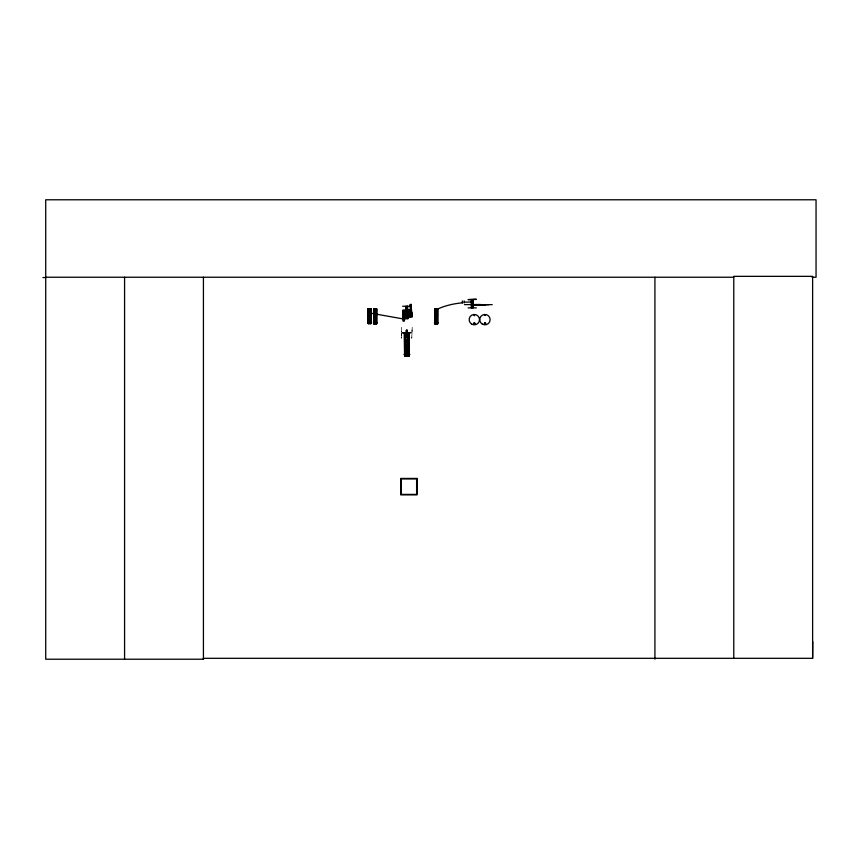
<?xml version="1.0" encoding="UTF-8"?>
<svg xmlns="http://www.w3.org/2000/svg" width="859" height="859" viewBox="0 0 859 859"><rect width="100%" height="100%" fill="white"/><g stroke="black" fill="none" stroke-linecap="round" stroke-linejoin="round"><path stroke-width="0.64" stroke-dasharray="4.29 3.22" d="M401.69 327.311L401.26 338.263L401.722 333.636M401.69 331.327L401.69 338.263M412.213 327.311L411.751 338.263L412.18 327.311"/><path stroke-width="1.29" d="M812.034 277.232L816.05 277.232L816.05 199.782L45.72 199.782L45.72 659.218L203.54 659.218L203.433 658.316L812.625 658.316L812.743 641.705M402.667 316.896L403.408 316.896L402.667 316.896L402.817 310.657M403.408 316.896L403.558 310.947M403.505 311.871C401.336 311.355 404.696 312.268 403.558 310.7M410.108 311.892L410.119 310.604L409.968 316.896L410.709 316.971M403.451 312.601L409.775 312.612L403.451 312.601L402.624 313.793L402.624 317.068L409.754 317.401L410.709 316.896L410.763 310.292M473.781 323.478C475.252 321.631 474.597 325.486 473.867 323.36M475.048 323.671C473.878 320.6 473.094 326.152 475.134 323.478M485.335 315.489L484.508 315.264L485.389 315.382M484.39 323.478C485.861 321.803 485.195 325.153 484.465 323.607M485.732 323.478C483.671 325.883 484.508 321.116 485.657 323.295M472.45 304.15L472.504 303.345M402.882 310.657L402.667 311.849M410.001 310.292L410.033 310.947M406.672 315.94L408.927 317.014L407.22 315.661L408.991 314.233L406.672 315.414L404.342 314.287L406.103 315.683L404.417 317.068L406.64 316.037M410.742 311.838L410.924 310.571M474.05 315.092L474.565 315.768L474.232 314.995M410.613 316.874L409.754 317.401M472.45 304.065L471.709 303.979M484.701 323.059L485.292 323.134M485.314 324.122L484.573 324.122M407.746 310.324L408.315 310.324M403.386 310.657L402.721 310.486L410.924 310.292M403.633 319L368.275 312.74L371.013 312.74M403.376 320.396C400.938 321.191 406.114 321.449 404.159 320.407M410.849 311.559L403.376 311.516M410.795 311.871L410.108 311.484M410.377 306.642L410.258 304.473L411.193 304.419L411.289 305.825M410.258 304.473L411.268 305.085M410.656 311.645L410.956 316.434L412.127 316.821L411.837 313.063L410.72 312.408M410.956 316.434L412.127 316.821M402.839 310.883L404.095 310.851L404.138 312.805C402.173 313.846 402.055 309.831 404.095 310.937M405.416 318.528L407.928 318.496M408.014 317.422L408.014 318.614L405.319 318.646L405.405 317.336L404.063 316.96L404.063 314.738L405.405 313.771L407.918 313.739L409.271 314.673L409.271 316.896L407.918 317.304L407.928 318.571M409.926 310.496L410.838 310.4L402.721 310.571M404.729 336.03L408.83 335.987M404.739 337.544L408.841 337.501M404.761 339.799L408.873 339.756M404.782 341.796L408.884 341.753M404.804 344.062L408.916 344.008M404.911 353.736L409.024 353.693M404.235 354.391L409.711 354.337M404.245 354.563L409.711 354.509M406.651 354.746L407.295 354.778M407.306 355.712L406.661 355.712L407.23 355.594L406.769 354.799M404.621 356.013L409.367 355.948L409.109 333.711L404.385 333.786L404.621 356.013L404.482 333.786M476.219 299.136L468.015 299.619L476.23 299.437M470.979 301.767L473.008 301.745M464.139 302.175L473.008 301.971M471.698 303.238L472.611 303.399M471.698 303.581L472.611 303.571M471.698 303.807L472.611 303.807M471.709 304.15L472.622 304.14M464.483 304.634L480.557 304.494M472.718 305.203L471.924 304.762L472.718 304.741M471.924 304.838L485.378 304.72L471.924 305.117M468.091 307.887L476.305 307.876M42.95 277.554L45.72 277.543M45.72 277.232L733.779 277.232M482.21 304.623L488.567 304.741M402.667 306.255L410.881 306.319M368.06 308.725L371.228 308.714L371.163 323.542M437.8 308.982L434.633 308.993L434.633 323.822L437.8 323.811L437.736 308.982M368.275 310.239L371.013 310.239M402.721 310.292L410.838 310.292M373.848 310.496L376.586 310.496M437.585 310.496L434.847 310.496A48.673 24.106 0 0 1 462.314 302.84M402.667 310.99L403.472 310.7M368.275 311.237L371.013 311.237M373.848 311.506L376.586 311.506M434.847 311.506L437.585 311.506M373.848 313.009L376.586 313.009M434.847 313.009L437.585 313.009M368.275 314.083L371.013 314.083M373.837 314.351L376.575 314.351M434.847 314.351L437.585 314.351M368.275 315.586L371.013 315.586M373.837 315.854L376.575 315.854M434.847 315.854L437.585 315.854M410.709 316.638L409.968 316.896M368.275 322.039L371.013 322.039M373.848 322.308L376.586 322.308M434.847 322.308L437.585 322.308M373.386 322.844L377.037 322.844M434.396 322.844L438.036 322.737M371.228 323.542L368.06 323.564L368.124 308.725M407.08 330.296L406.393 330.296L406.393 331.896M402.624 317.068L403.483 317.476M411.794 313.718L411.858 314.297L411.837 313.063M411.708 313.728L411.536 310.775M411.59 311.592L411.891 316.38M410.602 310.829L410.623 312.053M411.472 309.938L411.493 311.044M410.538 309.992L410.559 311.098M411.268 307.092L411.418 310.067M410.495 310.12L410.377 308.123M411.429 309.079L411.236 306.158M410.334 307.146L410.452 308.284M410.301 306.212L410.409 307.447M411.311 306.588L411.193 304.473M410.344 305.138L410.355 305.879M409.024 333.711L409.271 355.948M408.766 333.711L409.045 355.948M408.583 333.721L408.82 355.948M408.476 333.721L408.723 355.948M408.304 333.721L408.369 337.641M408.293 340.261L408.551 355.948M408.283 355.959L408.004 333.721L408.208 355.959M407.789 333.721L407.724 337.651M407.778 340.261L408.025 355.959M407.617 355.959L406.371 355.98M405.824 333.764L405.77 337.694M405.899 340.304L405.963 356.002M405.276 333.775L405.244 337.694M405.255 340.314L405.523 356.002M405.008 333.775L405.072 337.694M405.083 340.314L405.265 356.013L404.922 333.775M404.696 333.775L404.986 356.013M472.998 299.576L473.105 307.79M472.697 299.587L472.761 307.79L472.579 299.587M471.741 307.801L471.645 299.587L471.677 307.801M471.215 299.598L471.28 307.801M464.128 300.908L464.139 302.959M462.303 300.929L462.325 302.98M409.936 311.817L403.547 311.817M812.625 658.316L812.625 276.34L733.779 276.34L733.779 658.316M654.923 277.232L654.923 659.218M492.228 304.655L478.667 304.655M437.553 308.982L437.585 323.811M437.435 308.982L437.371 323.811M437.199 308.982L437.263 323.811M437.027 308.982L437.081 323.811M436.909 308.982L436.834 323.811M436.63 323.811L435.803 323.811M435.534 308.993L435.599 323.822M435.406 308.993L435.352 323.822M435.234 308.993L435.18 323.822M434.998 308.993L435.062 323.822M434.826 308.993L434.879 323.822M407.692 306.319L407.692 313.352M407.295 306.319L407.295 313.352M407.23 306.319L407.23 313.352M406.855 331.95L406.855 332.605M406.629 331.95L406.629 332.605M406.318 306.319L406.307 313.352M405.899 306.319L405.867 313.352M376.575 308.982L376.586 323.811M376.435 308.982L376.371 323.811M376.199 308.982L376.263 323.811M376.049 308.982L376.081 323.811M375.834 308.982L375.845 323.811M375.63 323.811L374.792 323.811M374.599 308.993L374.524 323.822M374.406 308.993L374.352 323.822M374.234 308.993L374.17 323.822M374.062 308.993L374.052 323.822M373.869 308.993L373.848 323.822M371.013 308.714L371.013 323.542M370.863 308.714L370.798 323.542M370.691 308.714L370.626 323.542M370.508 308.714L370.476 323.542M370.283 308.714L370.336 323.542M370.057 323.542L369.23 323.542M369.026 308.725L369.016 323.564M368.812 308.725L368.779 323.564M368.597 308.725L368.608 323.564M368.49 308.725L368.425 323.564M368.275 308.725L368.307 323.564M203.422 277.232L203.422 659.218M124.576 277.232L124.576 659.218M405.963 342.677C407.112 346.156 408.648 340.196 405.963 342.677M369.048 314.673C369.799 317.003 370.863 313.041 369.048 314.673M374.621 314.942C375.372 317.261 376.435 313.299 374.621 314.942M435.62 314.942C436.372 317.261 437.435 313.299 435.62 314.942M402.646 319.011L404.664 319.054L402.646 319.011M411.869 315.135L410.935 315.178L411.869 315.156M407.918 314.695L405.405 314.716L405.405 316.939L407.918 316.907L407.918 314.695M407.477 317.905L405.856 318.324L407.477 317.905M376.8 308.982L373.633 308.993L373.633 323.822L376.8 323.811L376.725 308.982M371.464 322.469L367.824 322.469L371.464 322.576M407.134 330.243L406.339 330.243L406.339 331.95L407.134 331.95L407.134 330.243M410.838 332.605L402.635 332.777L410.838 332.605M417.077 478.431L400.659 478.431L400.659 494.848L417.077 494.848L417.077 478.431M416.615 478.892L401.11 478.892L401.11 494.397L416.615 494.397L416.615 478.892M410.924 314.34L410.795 313.127L410.924 314.34M405.738 356.002L405.545 333.764L405.706 356.002M482.35 324.144A5.197 5.197 0 0 0 490.135 319.645A5.197 5.197 0 0 0 482.35 315.146A5.197 5.197 0 0 0 482.35 324.144M471.741 324.144A5.197 5.197 0 0 0 479.526 319.645A5.197 5.197 0 0 0 471.741 315.146A5.197 5.197 0 0 0 471.741 324.144"/></g></svg>
